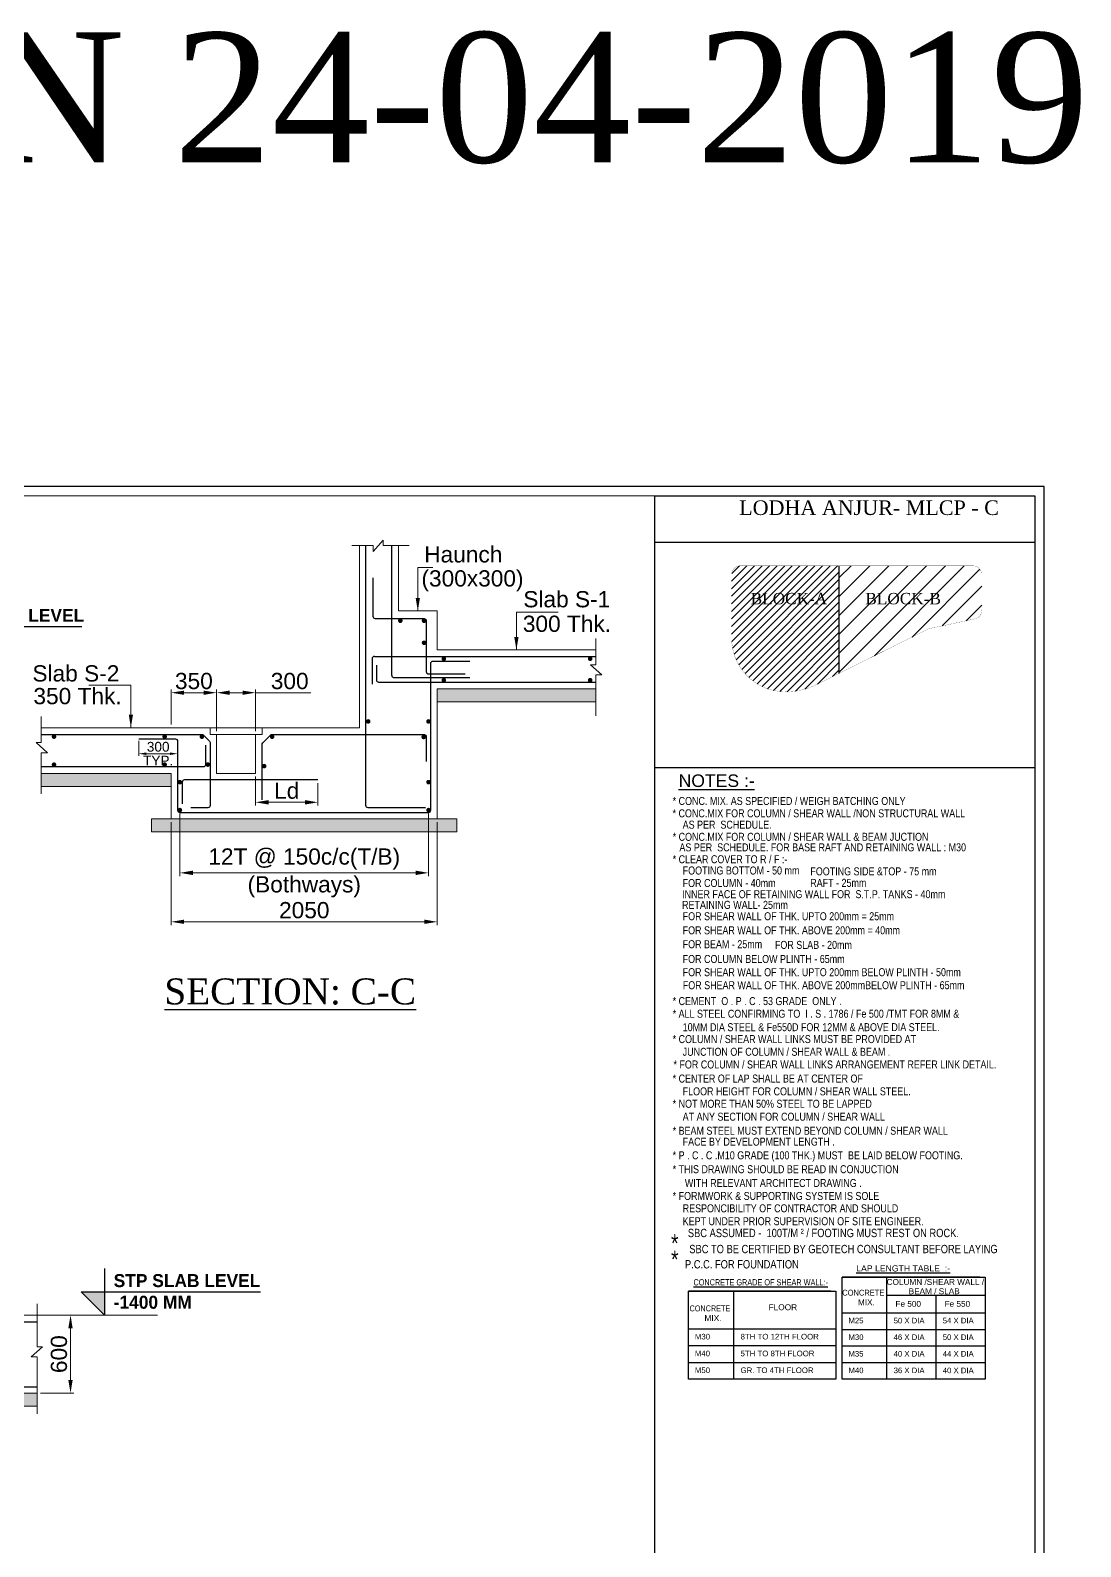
# Model space of a CAD drawing. Header units: millimetres. Extents: x 99112 to 332273, y 431815 to 552227.
# Drawn here: x 300489 to 308579, y 479263 to 490936 of the extents above; entities that cross this region are included whole.
import ezdxf
from ezdxf.enums import TextEntityAlignment as Align

# ---------------------------------------------------------------- set-up
doc = ezdxf.new("R2010")
doc.units = ezdxf.units.MM
doc.header["$LTSCALE"] = 100
doc.header["$MEASUREMENT"] = 0
doc.layers.add('Col. sch.', color=4, linetype='Continuous')
doc.layers.add('SHEET', color=7, linetype='Continuous')
for name, color, linetype, lineweight in [('CONCRETE', 7, 'Continuous', 20), ('DIM', 8, 'Continuous', 13), ('DONUT', 2, 'Continuous', 20), ('LINE- 1', 7, 'Continuous', 25), ('MAIN TEXT', 6, 'Continuous', 30), ('P.C.C HATCH', 8, 'Continuous', 20), ('REINF', 4, 'Continuous', 30), ('S- LEVEL', 1, 'Continuous', 25), ('SUNK', 251, 'Continuous', 9), ('TEXT', 255, 'Continuous', 25)]:
    doc.layers.add(name, color=color, linetype=linetype, lineweight=lineweight)
doc.styles.add('03_ALL SECTIONS.$0$STD-125', font='', dxfattribs={"height": 250})
doc.styles.add('ARIAL', font='arial.ttf')
doc.styles.add('STYLE3', font='times.ttf', dxfattribs={"width": 0.8, "height": 12})
doc.styles.add('TIMES NEW ROMAN', font='times.ttf', dxfattribs={"width": 0.8, "height": 12})
doc.styles.get('03_ALL SECTIONS.$0$STD-125').set_extended_font_data('Century Gothic')
doc.dimstyles.new('50', dxfattribs={"dimscale": 50, "dimtxt": 2.5, "dimasz": 2, "dimexe": 0.5, "dimexo": 0.5, "dimgap": 0.5, "dimtad": 1, "dimdec": 0, "dimzin": 3, "dimdsep": 46, "dimtxsty": 'ARIAL', "dimcen": 0, "dimdle": 1, "dimclrd": 256, "dimclre": 256, "dimclrt": 7, "dimadec": 0, "dimazin": 0, "dimtfac": 1, "dimtdec": 0, "dimtmove": 0, "dimatfit": 3, "dimfxl": 0, "dimtolj": 1, "dimtzin": 0, "dimlwd": -1, "dimlwe": -1, "dimarcsym": 0})

# ---------------------------------------------------------------- blocks, each defined once
blk = doc.blocks.new('*D561')
at = {"layer": 'SUNK', "transparency": 16777216}
for p, q in [((300567, 481045), (300824, 481045)), ((300799, 480945), (300799, 480545)), ((300567, 480445), (300824, 480445))]:
    blk.add_line(p, q, dxfattribs=at)
for points in [[(300815, 480945), (300782, 480945), (300799, 481045)], [(300782, 480545), (300815, 480545), (300799, 480445)]]:
    blk.add_solid(points, dxfattribs=at)
at = {"layer": 'SUNK', "color": 7, "transparency": 16777216, "insert": (300710, 480745), "char_height": 125, "attachment_point": 5, "rotation": 90, "style": 'ARIAL'}
blk.add_mtext('\\A1;600', dxfattribs=at)
blk = doc.blocks.new('*D640')
at = {"layer": 'DIM', "transparency": 16777216}
for p, q in [((301641, 484908), (301641, 484425)), ((303556, 484908), (303556, 484425)), ((303456, 484450), (301741, 484450))]:
    blk.add_line(p, q, dxfattribs=at)
for points in [[(301741, 484467), (301741, 484433), (301641, 484450)], [(303456, 484433), (303456, 484467), (303556, 484450)]]:
    blk.add_solid(points, dxfattribs=at)
at = {"layer": 'DIM', "color": 7, "transparency": 16777216, "char_height": 125, "attachment_point": 5, "style": 'ARIAL'}
for s, insert in [('\\A1;12T @ 150c/c(T/B)', (302599, 484557)), ('(Bothways)', (302599, 484343))]:
    blk.add_mtext(s, dxfattribs=dict(at, insert=insert))
blk = doc.blocks.new('*D641')
at = {"layer": 'DIM', "transparency": 16777216}
for p, q in [((301574, 485591), (301574, 485862)), ((301674, 485837), (301824, 485837)), ((301924, 485541), (301924, 485862))]:
    blk.add_line(p, q, dxfattribs=at)
for points in [[(301674, 485853), (301674, 485820), (301574, 485837)], [(301824, 485820), (301824, 485853), (301924, 485837)]]:
    blk.add_solid(points, dxfattribs=at)
at = {"layer": 'DIM', "color": 7, "transparency": 16777216, "insert": (301749, 485926), "char_height": 125, "attachment_point": 5, "style": 'ARIAL'}
blk.add_mtext('\\A1;350', dxfattribs=at)
blk = doc.blocks.new('*D642')
at = {"layer": 'DIM', "transparency": 16777216}
for p, q in [((301924, 485541), (301924, 485862)), ((302024, 485837), (302124, 485837)), ((302224, 485541), (302224, 485862)), ((302224, 485837), (302649, 485837))]:
    blk.add_line(p, q, dxfattribs=at)
for points in [[(302024, 485853), (302024, 485820), (301924, 485837)], [(302124, 485820), (302124, 485853), (302224, 485837)]]:
    blk.add_solid(points, dxfattribs=at)
at = {"layer": 'DIM', "color": 7, "transparency": 16777216, "insert": (302487, 485926), "char_height": 125, "attachment_point": 5, "style": 'ARIAL'}
blk.add_mtext('\\A1;300', dxfattribs=at)
blk = doc.blocks.new('*D643')
at = {"layer": 'DIM', "transparency": 16777216}
for p, q in [((301574, 484841), (301574, 484048)), ((303624, 484841), (303624, 484048)), ((301674, 484073), (303524, 484073))]:
    blk.add_line(p, q, dxfattribs=at)
for points in [[(301674, 484090), (301674, 484057), (301574, 484073)], [(303524, 484057), (303524, 484090), (303624, 484073)]]:
    blk.add_solid(points, dxfattribs=at)
at = {"layer": 'DIM', "color": 7, "transparency": 16777216, "insert": (302599, 484162), "char_height": 125, "attachment_point": 5, "style": 'ARIAL'}
blk.add_mtext('\\A1;2050', dxfattribs=at)
blk = doc.blocks.new('03_ALL SECTIONS.$0$A$C3CA661EA')
at = {"layer": 'S- LEVEL', "ltscale": 1000}
h = blk.add_hatch(color=67, dxfattribs=at)
h.dxf.hatch_style = 1
h.paths.add_polyline_path([(0, 300), (-300, 300), (0, 0)])
blk.add_lwpolyline([(0, 600), (0, 0), (-300, 300), (2004, 300)], dxfattribs=at)
blk = doc.blocks.new('*D729')
at = {"layer": 'DIM', "transparency": 16777216}
for p, q in [((302224, 485191), (302224, 484968)), ((302704, 485141), (302704, 484968)), ((302324, 484993), (302604, 484993))]:
    blk.add_line(p, q, dxfattribs=at)
for points in [[(302324, 485010), (302324, 484976), (302224, 484993)], [(302604, 484976), (302604, 485010), (302704, 484993)]]:
    blk.add_solid(points, dxfattribs=at)
at = {"layer": 'DIM', "color": 7, "transparency": 16777216, "insert": (302464, 485082), "char_height": 125, "attachment_point": 5, "style": 'ARIAL'}
blk.add_mtext('\\A1;Ld', dxfattribs=at)
blk = doc.blocks.new('*D899')
at = {"layer": 'DIM', "transparency": 16777216}
for p, q in [((301324, 485466), (301324, 485352)), ((301564, 485367), (301384, 485367)), ((301624, 485448), (301624, 485352))]:
    blk.add_line(p, q, dxfattribs=at)
for points in [[(301384, 485377), (301384, 485357), (301324, 485367)], [(301564, 485357), (301564, 485377), (301624, 485367)]]:
    blk.add_solid(points, dxfattribs=at)
at = {"layer": 'DIM', "color": 7, "transparency": 16777216, "char_height": 75, "attachment_point": 5, "style": 'ARIAL'}
for s, insert in [('TYP.', (301474, 485314)), ('\\A1;300', (301474, 485420))]:
    blk.add_mtext(s, dxfattribs=dict(at, insert=insert))
blk = doc.blocks.new('Z$W@#45F84DCC')
blk.add_line((0, 0), (16018, 0))
at = {"layer": 'LINE- 1'}
for p, q in [((13717, -21588), (7886, -21587)), ((9763, -21588), (9764, -25903)), ((7395, -22181, 0), (1373, -22181, 0)), ((3274, -22181, 0), (3274, -25903, 0)), ((9763, -22344), (13934, -22344)), ((11849, -22344), (11849, -25903)), ((7886, -23091), (13934, -23092)), ((1373, -23767, 0), (7614, -23768, 0)), ((7886, -23794), (13934, -23795)), ((1373, -24479, 0), (7614, -24480, 0)), ((7886, -24497), (13934, -24498)), ((1373, -25191, 0), (7614, -25192, 0)), ((7886, -25200), (13934, -25201))]:
    blk.add_line(p, q, dxfattribs=at)
blk.add_lwpolyline([(7886, -21588), (13934, -21588), (13934, -25904), (7886, -25903)], close=True, dxfattribs=at)
at = {"layer": 'LINE- 1', "elevation": 0}
blk.add_lwpolyline([(1373, -22181), (7614, -22181), (7614, -25903), (1373, -25903)], close=True, dxfattribs=at)
at = {"layer": 'Col. sch.', "style": 'ARIAL'}
for s, height, p in [('M25', 234.4, (8148, -23305)), ('50 X DIA', 234.4, (10062, -23305)), ('54 X DIA', 234.4, (12145, -23305)), ('M30', 237.3, (1638, -23984, 0)), ('8TH TO 12TH FLOOR', 237.29, (3576, -23984, 0)), ('M30', 234.4, (8148, -24008)), ('46 X DIA', 234.4, (10062, -24008)), ('50 X DIA', 234.4, (12145, -24008)), ('M40', 237.3, (1638, -24696, 0)), ('5TH TO 8TH FLOOR', 237.29, (3575, -24696, 0)), ('M35', 234.4, (8148, -24711)), ('40 X DIA', 234.4, (10062, -24711)), ('44 X DIA', 234.4, (12145, -24711)), ('M50', 237.3, (1638, -25408, 0)), ('GR. TO 4TH FLOOR', 237.29, (3575, -25408, 0)), ('M40', 234.4, (8148, -25414)), ('36 X DIA', 234.4, (10062, -25414)), ('40 X DIA', 234.4, (12145, -25415))]:
    blk.add_text(s, height=height, dxfattribs=at).set_placement(p, align=Align.TOP_LEFT)
at = {"layer": 'MAIN TEXT', "style": 'ARIAL'}
for s, height, rotation, p in [('%%ULAP LENGTH TABLE  :-', 262.52, 0.00358, (10464, -21211)), ('COLUMN /SHEAR WALL /', 248.6, 0.00358, (11831, -21781)), ('BEAM / SLAB', 248.6, 0.00358, (11781, -22175)), ('FLOOR', 251.7, 0.00359, (5367, -22856, 0)), ('MIX.', 248.6, 0.00358, (8907, -22647)), ('Fe 500', 248.6, 0.00358, (10680, -22714)), ('Fe 550', 248.6, 0.00358, (12763, -22714)), ('MIX.', 251.7, 0.00359, (2407, -23318, 0))]:
    blk.add_text(s, height=height, rotation=rotation, dxfattribs=at).set_placement(p, align=Align.MIDDLE)
at = {"layer": 'MAIN TEXT', "style": 'ARIAL', "width": 0.8}
for s, height, rotation, p in [('%%UCONCRETE GRADE OF SHEAR WALL:-', 265.77, 0.00359, (4429, -21800, 0)), ('CONCRETE', 248.6, 0.00358, (8778, -22240)), ('CONCRETE', 251.7, 0.00359, (2276, -22906, 0))]:
    blk.add_text(s, height=height, rotation=rotation, dxfattribs=at).set_placement(p, align=Align.MIDDLE)
at = {"layer": 'SHEET', "color": 6, "style": 'ARIAL'}
blk.add_text('%%UNOTES :-', height=532.35, dxfattribs=at).set_placement((950, -289, 18830), align=Align.TOP_LEFT)
at = {"layer": 'SHEET', "color": 4, "style": 'ARIAL', "width": 0.8}
for s, p in [('* CONC. MIX. AS SPECIFIED / WEIGH BATCHING ONLY', (5633, -1407, 18548)), ('* CONC.MIX FOR COLUMN / SHEAR WALL /NON STRUCTURAL WALL', (6892, -1930, 18548)), ('AS PER  SCHEDULE.', (3006, -2418, 18548)), ('* CONC.MIX FOR COLUMN / SHEAR WALL & BEAM JUCTION', (6117, -2925, 18548)), ('AS PER  SCHEDULE. FOR BASE RAFT AND RETAINING WALL : M30', (7057, -3377, 18548)), ('* CLEAR COVER TO R / F :-', (3128, -3875, 18548)), ('FOOTING BOTTOM - 50 mm', (3595, -4358, 18548)), ('FOOTING SIDE &TOP - 75 mm', (9207, -4394, 18548)), ('FOR COLUMN - 40mm', (3090, -4889, 18548)), ('RAFT - 25mm', (7717, -4881, 18548)), ('RETAINING WALL- 25mm', (3338, -5813, 37096)), ('INNER FACE OF RETAINING WALL FOR  S.T.P. TANKS - 40mm', (6676, -5361, 18548)), ('FOR SHEAR WALL OF THK. UPTO 200mm = 25mm', (5601, -6296, 18548)), ('FOR SHEAR WALL OF THK. ABOVE 200mm = 40mm', (5727, -6891, 18548)), ('FOR BEAM - 25mm', (2806, -7480, 18548)), ('FOR SLAB - 20mm', (6663, -7509, 18548)), ('FOR COLUMN BELOW PLINTH - 65mm', (4553, -8106, 18548)), ('FOR SHEAR WALL OF THK. UPTO 200mm BELOW PLINTH - 50mm', (7016, -8665, 18548)), ('FOR SHEAR WALL OF THK. ABOVE 200mmBELOW PLINTH - 65mm', (7096, -9217, 18548)), ('* CEMENT  O . P . C . 53 GRADE  ONLY .', (4275, -9889, 18548)), ('* ALL STEEL CONFIRMING TO  I . S . 1786 / Fe 500 /TMT FOR 8MM &', (6770, -10418, 18548)), ('10MM DIA STEEL & Fe550D FOR 12MM & ABOVE DIA STEEL.', (6565, -10994, 18548)), ('* COLUMN / SHEAR WALL LINKS MUST BE PROVIDED AT', (5854, -11492, 18548)), ('JUNCTION OF COLUMN / SHEAR WALL & BEAM . ', (5574, -12030, 18548)), ('* FOR COLUMN / SHEAR WALL LINKS ARRANGEMENT REFER LINK DETAIL.', (7574, -12567, 18548)), ('* CENTER OF LAP SHALL BE AT CENTER OF ', (4781, -13170, 18548)), ('* NOT MORE THAN 50%%% STEEL TO BE LAPPED', (4918, -14238, 18548)), ('FLOOR HEIGHT FOR COLUMN / SHEAR WALL STEEL.', (5953, -13706, 18548)), ('AT ANY SECTION FOR COLUMN / SHEAR WALL', (5406, -14779, 18548)), ('* BEAM STEEL MUST EXTEND BEYOND COLUMN / SHEAR WALL', (6528, -15374, 18548)), ('FACE BY DEVELOPMENT LENGTH .', (4343, -15844, 18548)), ('* P . C . C .M10 GRADE (100 THK.) MUST  BE LAID BELOW FOOTING.', (6844, -16464, 18548)), ('* THIS DRAWING SHOULD BE READ IN CONJUCTION', (5485, -17010, 18548)), ('* FORMWORK & SUPPORTING SYSTEM IS SOLE ', (5128, -18143, 18548)), ('WITH RELEVANT ARCHITECT DRAWING .', (4961, -17595, 18548)), ('RESPONCIBILITY OF CONTRACTOR AND SHOULD', (5690, -18666, 18548)), ('KEPT UNDER PRIOR SUPERVISION OF SITE ENGINEER.', (6227, -19212, 18548))]:
    blk.add_text(s, height=339.02, rotation=0.00358, dxfattribs=at).set_placement(p, align=Align.MIDDLE)
at = {"layer": 'SHEET', "color": 2, "style": 'ARIAL', "width": 0.8}
for s, height, p in [('*', 740, (787, -20142, -5)), ('SBC ASSUMED -  100T/M ² / FOOTING MUST REST ON ROCK.', 353.14, (7086, -19704, -5)), ('*', 740, (787, -20829, -5)), ('SBC TO BE CERTIFIED BY GEOTECH CONSULTANT BEFORE LAYING ', 353.14, (7991, -20391, -5)), ('P.C.C. FOR FOUNDATION', 353.14, (3631, -21037, -5))]:
    blk.add_text(s, height=height, rotation=0.00358, dxfattribs=at).set_placement(p, align=Align.MIDDLE)

msp = doc.modelspace()

# ---------------------------------------------------------------- hatches: boundary and pattern name
at = {"layer": 'DIM'}
h = msp.add_hatch(dxfattribs=at)
h.set_pattern_fill('ANSI31', color=256, scale=328.955716, style=0)
h.set_pattern_definition([(45, (266675.78, 398690.72), (-29.075852, 29.075852), [])])
h.paths.add_polyline_path([(305890.7, 486746.6), (305890.7, 486265, 0.3513178), (306207.4, 485854.8, 0.1730551), (306549.5, 485901.4), (306717.6, 485985.1), (306717.6, 486813), (305957.2, 486813, 0.4142136)])
h = msp.add_hatch(dxfattribs=at)
h.set_pattern_fill('ANSI31', color=256, scale=822.389291, style=0)
h.set_pattern_definition([(45, (264511.13, 399155.36), (-72.68963, 72.68963), [])])
h.paths.add_polyline_path([(307817.1, 486746.6, 0.4142136), (307750.6, 486813), (306717.6, 486813), (306717.6, 485985.1), (307408.8, 486329.2, -0.0000016), (307408.8, 486329.2), (307764.5, 486404.9, 0.3788572), (307817.1, 486476.6)])
at = {"layer": 'P.C.C HATCH'}
h = msp.add_hatch(dxfattribs=at)
h.set_pattern_fill('AR-CONC', color=256, scale=20, style=0)
h.set_pattern_definition([(50, (-39183.86, 5286.42), (143.452037, -12.550427), [15, -165]), (355, (-39183.86, 5286.42), (-27.750267, 150.438427), [12, -132]), (100.4514, (-39171.9, 5285.38), (115.701876, 137.88791), [12.748038, -140.228422]), (46.1842, (-39183.86, 5326.42), (213.44821, -33.103803), [22.5, -247.5]), (96.6356, (-39166.07, 5323.67), (186.93254, 194.823574), [19.12206, -210.3426]), (351.1842, (-39183.86, 5326.42), (186.93239, 194.82372), [18, -198]), (21, (-39163.86, 5316.42), (119.38141, -80.523778), [15, -165]), (326, (-39163.86, 5316.42), (48.663066, 145.03001), [12, -132]), (71.4514, (-39153.91, 5309.71), (168.044526, 64.5061), [12.748038, -140.228422]), (37.5, (-39183.86, 5286.425), (2.431971, 66.5787708), [0, -130.4, 0, -134, 0, -132.5]), (7.5, (-39183.86, 5286.425), (52.6139075, 78.882342), [0, -76.4, 0, -127.4, 0, -50.5]), (327.5, (-39228.46, 5286.425), (106.764487, -4.5109743), [0, -50, 0, -156, 0, -207]), (317.5, (-39248.46, 5286.42), (116.637234, 20.020996), [0, -65, 0, -103.6, 0, -147])])
h.paths.add_polyline_path([(303773.8, 484765.7), (303773.8, 484865.7), (301423.7, 484865.7), (301423.7, 484765.7)])
h.paths.add_polyline_path([(301573.7, 485115.7), (301573.7, 485215.7), (300573.6, 485215.7), (300573.6, 485115.7)])
h.paths.add_polyline_path([(304844, 485765.7), (304844, 485865.7), (303623.7, 485865.7), (303623.7, 485765.7)])
h.paths.add_polyline_path([(302380, 484257.2), (302817.5, 484257.2), (302817.5, 484067), (302380, 484067)], flags=9)
h.paths.add_polyline_path([(301841.3, 484670.4), (303356.1, 484670.4), (303356.1, 484443.8), (301841.3, 484443.8)], flags=9)
h.paths.add_polyline_path([(302139.2, 484456.3), (303058.2, 484456.3), (303058.2, 484230), (302139.2, 484230)], flags=9)
h = msp.add_hatch(dxfattribs=at)
h.set_pattern_fill('AR-CONC', color=256, scale=20, style=0)
h.set_pattern_definition([(50, (20985.78, 4661.64), (143.452037, -12.550427), [15, -165]), (355, (20985.78, 4661.64), (-27.750267, 150.438427), [12, -132]), (100.4514, (20997.73, 4660.6), (115.701876, 137.88791), [12.748038, -140.228422]), (46.1842, (20985.78, 4701.64), (213.44821, -33.103803), [22.5, -247.5]), (96.6356, (21003.56, 4698.88), (186.93254, 194.823574), [19.12206, -210.3426]), (351.1842, (20985.78, 4701.64), (186.93239, 194.82372), [18, -198]), (21, (21005.78, 4691.64), (119.38141, -80.523778), [15, -165]), (326, (21005.78, 4691.64), (48.663066, 145.03001), [12, -132]), (71.4514, (21015.72, 4684.93), (168.044526, 64.5061), [12.748038, -140.228422]), (37.5, (20985.776, 4661.64), (2.431971, 66.578771), [0, -130.4, 0, -134, 0, -132.5]), (7.5, (20985.776, 4661.64), (52.6139075, 78.882342), [0, -76.4, 0, -127.4, 0, -50.5]), (327.5, (20941.176, 4661.64), (106.764487, -4.5109743), [0, -50, 0, -156, 0, -207]), (317.5, (20921.18, 4661.64), (116.637234, 20.020996), [0, -65, 0, -103.6, 0, -147])])
h.paths.add_polyline_path([(300542.1, 480344.6), (300542.1, 480444.6), (295947.8, 480444.6), (295947.8, 480344.6)])
h.paths.add_polyline_path([(300614.6, 480575.1), (300614.6, 480914), (300804.8, 480914), (300804.8, 480575.1)], flags=9)

# ---------------------------------------------------------------- linework, layer by layer
at = {"color": 0, "linetype": 'ByBlock'}
msp.add_line((305300.3, 486995.8), (308226.8, 486995.8), dxfattribs=at)
at = {"ltscale": 5}
msp.add_line((306717.6, 486813), (306717.6, 485985.1), dxfattribs=at)
msp.add_line((305300.4, 485260.2), (308227.1, 485260.2))
at = {"color": 5}
msp.add_lwpolyline([(287338.5, 472573.6), (308297, 472573.6), (308297, 487423.6), (287338.5, 487423.6)], close=True, dxfattribs=at)
at = {"color": 0, "linetype": 'ByBlock'}
msp.add_lwpolyline([(305300.3, 487353.3), (308226.8, 487353.3), (308226.8, 472643.8), (305300.3, 472643.8)], close=True, dxfattribs=at)
at = {"ltscale": 5, "const_width": 1.32}
msp.add_lwpolyline([(307408.8, 486329.2), (306549.5, 485901.4, -0.1730551), (306207.4, 485854.8, -0.3513178), (305890.7, 486265), (305890.7, 486746.6, -0.4142136), (305957.2, 486813), (307750.6, 486813, -0.4142136), (307817.1, 486746.6), (307817.1, 486476.6, -0.3788572), (307764.5, 486404.9), (307408.8, 486329.2, 0.0000016), (307408.8, 486329.2, 0.0000016)], format="xyb", dxfattribs=at)
at = {"layer": 'CONCRETE'}
for p, q in [((303023.7, 485565.7, 389.1), (303023.7, 486969.7, 389.1)), ((303323.7, 486465.7, 389.1), (303323.7, 486969.7, 389.1)), ((303323.7, 486465.7, 389.1), (303623.7, 486465.7, 389.1)), ((303623.7, 486165.7, 389.1), (303623.7, 486465.7, 389.1)), ((303623.7, 486165.7, 389.1), (304844, 486165.7, 389.1)), ((304844, 485865.7, 389.1), (303623.7, 485865.7, 389.1)), ((303623.7, 485865.7, 389.1), (303623.7, 484865.7, 389.1)), ((304844, 485765.7, 389.1), (303623.7, 485765.7, 389.1)), ((301873.7, 485565.7, 389.1), (300573.6, 485565.7, 389.1)), ((301873.7, 485565.7, 389.1), (301873.7, 485515.7, 389.1)), ((301873.7, 485515.7, 389.1), (301923.7, 485515.7, 389.1)), ((301923.7, 485515.7, 389.1), (301923.7, 485215.7, 389.1)), ((302223.7, 485215.7, 389.1), (302223.7, 485515.7, 389.1)), ((302223.7, 485515.7, 389.1), (302273.7, 485515.7, 389.1)), ((303023.7, 485565.7, 389.1), (302273.7, 485565.7, 389.1)), ((302273.7, 485515.7, 389.1), (302273.7, 485565.7, 389.1)), ((301573.7, 485215.7, 389.1), (300573.6, 485215.7, 389.1)), ((301573.7, 485115.7, 389.1), (300573.6, 485115.7, 389.1)), ((301573.7, 485215.7, 389.1), (301573.7, 484865.7, 389.1)), ((301923.7, 485215.7, 389.1), (302223.7, 485215.7, 389.1)), ((303773.8, 484865.7, 389.1), (301423.7, 484865.7, 389.1)), ((301423.7, 484865.7, 389.1), (301423.7, 484765.7, 389.1)), ((303773.8, 484765.7, 389.1), (301423.7, 484765.7, 389.1)), ((303773.8, 484865.7, 389.1), (303773.8, 484765.7, 389.1)), ((299184.5, 481044.6), (300542.1, 481044.6)), ((295947.8, 480444.6), (300542.1, 480444.6)), ((300542.1, 480344.6), (295947.8, 480344.6))]:
    msp.add_line(p, q, dxfattribs=at)
for points, elevation in [([(303407.4, 486969.7), (303207, 486969.7), (303207, 487009.7), (303129.3, 486923), (303129.3, 486969.7), (302966.2, 486969.7)], -335.1), ([(304844, 486252.9), (304844, 486052.5), (304804, 486052.5), (304890.7, 485974.8), (304844, 485974.8), (304844, 485658.5)], -335.1), ([(300573.6, 485652.9), (300573.6, 485452.5), (300533.6, 485452.5), (300620.3, 485374.8), (300573.6, 485374.8), (300573.6, 485058.5)], 389.1)]:
    msp.add_lwpolyline(points, dxfattribs=dict(at, elevation=elevation))
msp.add_lwpolyline([(300542.1, 481131.8), (300542.1, 480802.5), (300582.1, 480802.5), (300495.4, 480724.8), (300542.1, 480724.8), (300542.1, 480285)], dxfattribs=at)
at = {"layer": 'DIM'}
msp.add_line((300542.1, 481044.6), (301469.1, 481044.6), dxfattribs=at)
msp.add_lwpolyline([(305300.3, 487353.3), (308226.8, 487353.3), (308226.8, 472643.8), (305300.3, 472643.8)], close=True, dxfattribs=at)
at = {"layer": 'DONUT', "const_width": 17.5, "elevation": 389.1}
for points in [[(303347.9, 486390.5, -1), (303330.4, 486390.5, -1)], [(303530.4, 486390.5, -1), (303512.9, 486390.5, -1)], [(303530.4, 486221.1, -1), (303512.9, 486221.1, -1)], [(303665, 486098.2, 1), (303682.5, 486098.2, 1)], [(304792.5, 486098.2, 1), (304810, 486098.2, 1)], [(303665, 485933.2, 1), (303682.5, 485933.2, 1)], [(304792.5, 485933.2, 1), (304810, 485933.2, 1)], [(303082.9, 485615.7, 1), (303100.4, 485615.7, 1)], [(303564.6, 485615.7, -1), (303547.1, 485615.7, -1)], [(300662.8, 485498.2, 1), (300680.3, 485498.2, 1)], [(301515, 485498.2, 1), (301532.5, 485498.2, 1)], [(301819.2, 485498.2, -1), (301801.7, 485498.2, -1)], [(302342.9, 485498.2, 1), (302360.4, 485498.2, 1)], [(303510, 485495.7, 1), (303527.5, 485495.7, 1)], [(300662.8, 485283.2, -1), (300680.3, 485283.2, -1)], [(301515, 485283.2, -1), (301532.5, 485283.2, -1)], [(301865, 485283.2, 1), (301847.5, 485283.2, 1)], [(302281.7, 485271.8, -1), (302299.2, 485271.8, -1)], [(301650, 485148.2, 1), (301632.5, 485148.2, 1)], [(303565, 485148.2, 1), (303547.5, 485148.2, 1)], [(301650, 484933.2, 1), (301632.5, 484933.2, 1)], [(303565, 484933.2, 1), (303547.5, 484933.2, 1)]]:
    msp.add_lwpolyline(points, format="xyb", close=True, dxfattribs=at)
at = {"layer": 'REINF'}
for p, q in [((303121.8, 486098.2, 389.1), (303121.8, 485902.9, 389.1)), ((303139.3, 486115.7, 389.1), (304844, 486115.7, 389.1)), ((301658.7, 485148.2, 389.1), (301658.7, 484981, 389.1)), ((302703.7, 485165.7, 389.1), (301676.2, 485165.7, 389.1))]:
    msp.add_line(p, q, dxfattribs=at)
at = {"layer": 'REINF', "elevation": 389.1}
for points in [[(303531.9, 484950.7), (303091.2, 484950.7, -0.4142136), (303073.7, 484968.2), (303073.7, 486969.7)], [(303873.7, 485950.7), (303293.7, 485950.7, -0.4142136), (303273.7, 485970.7), (303273.7, 486969.7)], [(303127.6, 486721.1), (303127.6, 486425.5, 0.4142125), (303145.1, 486408), (303521.6, 486408, -0.4142125), (303539.1, 486390.5), (303539.1, 485999.1, 0.4142136), (303556.6, 485981.6), (303839.1, 485981.6)], [(301323.7, 485480.7), (301606.2, 485480.7, -0.4142136), (301623.7, 485463.2), (301623.7, 484933.2, 0.4142136), (301641.2, 484915.7), (303556.2, 484915.7, 0.4142136), (303573.7, 484933.2), (303573.7, 486063.2, -0.4142136), (303591.2, 486080.7), (303873.7, 486080.7)], [(304844, 485915.7), (303174.3, 485915.7, -0.4142136), (303156.8, 485933.2), (303156.8, 486049.4)], [(300573.6, 485515.7), (301810.4, 485515.7, -0.1989124), (301822.8, 485510.5), (301868.6, 485464.7, -0.1989124), (301873.7, 485452.4), (301873.7, 484968.2, -0.4142136), (301856.2, 484950.7), (301726.1, 484950.7)], [(302273.7, 485011.4), (302273.7, 485436.7, -0.1989124), (302279.6, 485450.8), (302338.6, 485509.8, -0.1989124), (302352.7, 485515.7), (303518.7, 485515.7, -0.4142136), (303538.7, 485495.7), (303538.7, 485308)], [(301838.7, 485433.5), (301838.7, 485283.2, -0.4142136), (301821.2, 485265.7), (300573.6, 485265.7)]]:
    msp.add_lwpolyline(points, format="xyb", dxfattribs=at)
at = {"layer": 'REINF'}
msp.add_lwpolyline([(299234.5, 480576.8), (299234.5, 480977.1, -0.4142136), (299252, 480994.6), (300542.1, 480994.6)], format="xyb", dxfattribs=at)
msp.add_lwpolyline([(295947.8, 480494.6), (300542.1, 480494.6)], dxfattribs=at)
for centre in [(303139.3, 486098.2, 389.1), (301676.2, 485148.2, 389.1)]:
    msp.add_arc(centre, 17.5, 90, 180, dxfattribs=at)
at = {"layer": 'SUNK'}
for p, q in [((301873.7, 485565.7, 389.1), (302273.7, 485565.7, 389.1)), ((301923.7, 485515.7, 389.1), (302223.7, 485515.7, 389.1))]:
    msp.add_line(p, q, dxfattribs=at)
at = {"layer": 'SUNK', "color": 6}
msp.add_lwpolyline([(287408.7, 472643.8), (308226.8, 472643.8), (308226.8, 487353.3), (287408.7, 487353.3)], close=True, dxfattribs=at)

# ---------------------------------------------------------------- block references
at = {"xscale": 0.1817429433058664, "yscale": 0.1817429433058664, "zscale": 0.1817429433058664}
msp.add_blockref('Z$W@#45F84DCC', (305309.8, 485260.2), dxfattribs=at)
at = {"layer": 'S- LEVEL', "ltscale": 1000, "xscale": 0.5999999999999999, "yscale": 0.5999999999999999, "zscale": 0.5999999999999999}
for p in [(299682.4, 486165.7, -335.1), (301060.9, 481044.6)]:
    msp.add_blockref('03_ALL SECTIONS.$0$A$C3CA661EA', p, dxfattribs=at)

# ---------------------------------------------------------------- texts
at = {"layer": 'MAIN TEXT', "style": 'TIMES NEW ROMAN'}
for s, height, rotation, p in [('R0- PRINT SENT ON 24-04-2019', 1000, 359.99642, (287496, 489920)), ('%%uSECTION: C-C', 200, 0.00358, (301521.6, 483437.4, -0.9))]:
    msp.add_text(s, height=height, rotation=rotation, dxfattribs=at).set_placement(p)
at = {"layer": 'S- LEVEL', "ltscale": 1000, "char_height": 100, "width": 2157.163, "attachment_point": 1, "style": '03_ALL SECTIONS.$0$STD-125'}
for s, insert in [('{\\fCentury Gothic|b1|i0|c0|p34;\\C1;UGT SLAB\\C256; \\C1;LEVEL\\C256; \\P+1600 MM }', (299752.7, 486482.3, -335.1)), ('{\\fCentury Gothic|b1|i0|c0|p34;\\C1;STP SLAB\\C256; \\C1;LEVEL\\C256; \\P-1400 MM }', (301131.2, 481361.2))]:
    msp.add_mtext(s, dxfattribs=dict(at, insert=insert))
at = {"layer": 'SHEET', "color": 2, "style": 'STYLE3'}
for s, height, p in [('LODHA ANJUR- MLCP - C', 112.459, (305948.6, 487317.3)), ('BLOCK-A', 87.85, (306037.3, 486604.9)), ('BLOCK-B', 87.85, (306920.4, 486604.9))]:
    msp.add_text(s, height=height, dxfattribs=at).set_placement(p, align=Align.TOP_LEFT)
at = {"layer": 'TEXT', "style": 'ARIAL'}
for s, p in [('Haunch', (303522.9, 486839.2, 389.1)), ('(300x300)', (303501.7, 486654.3, 389.1))]:
    msp.add_text(s, height=125, dxfattribs=at).set_placement(p)
for s, rotation, p in [('Slab S-1', 0, (304286.2, 486494, 389.1)), ('300 Thk.', 360, (304282.6, 486304.9, 389.1)), ('Slab S-2', 0, (300505.4, 485923, 0)), ('350 Thk.', 0, (300513.1, 485748.3, 0))]:
    msp.add_text(s, height=125, rotation=rotation, dxfattribs=at).set_placement(p)

# ---------------------------------------------------------------- dimensions: what is measured, and where the dimension line sits
at = {"layer": 'DIM'}
for base, p1, p2, text, picture, middle in [((301923.7, 485836.8, 389.1), (301573.7, 485565.7, 389.1), (301923.7, 485515.7, 389.1), '350', '*D641', (301748.7, 485925.7, 389.1)), ((302223.7, 485836.8, 389.1), (301923.7, 485515.7, 389.1), (302223.7, 485515.7, 389.1), '300', '*D642', (302486.6, 485925.7, 389.1)), ((302703.7, 484993.1), (302223.7, 485215.7, 389.1), (302703.7, 485165.7, 389.1), 'Ld', '*D729', (302463.7, 485081.7)), ((303623.7, 484073.3, 389.1), (301573.7, 484865.7, 389.1), (303623.7, 484865.7, 389.1), '2050', '*D643', (302598.7, 484162.1, 389.1))]:
    dim = msp.add_linear_dim(base=base, p1=p1, p2=p2, text=text, dimstyle='50', dxfattribs=at)
    dim.commit()
    dim.dimension.update_dxf_attribs({"geometry": picture, "text_midpoint": middle})
dim = msp.add_linear_dim(base=(301323.7, 485367, 389.1), p1=(301623.7, 485463.2, 389.1), p2=(301323.7, 485480.7, 778.2), text='<>\\XTYP.', dimstyle='50', override={"dimscale": 30}, dxfattribs=at)
dim.commit()
dim.dimension.update_dxf_attribs({"geometry": '*D899', "text_midpoint": (301473.7, 485367, 389.1)})
dim = msp.add_linear_dim(base=(301641.2, 484450.1, 389.1), p1=(303556.2, 484933.2, 389.1), p2=(301641.2, 484933.2, 389.1), angle=180, text='12T @ 150c/c(T/B)\\X(Bothways)', dimstyle='50', dxfattribs=at)
dim.commit()
dim.dimension.update_dxf_attribs({"geometry": '*D640', "text_midpoint": (302598.7, 484450.1, 389.1)})
at = {"layer": 'SUNK'}
dim = msp.add_linear_dim(base=(300798.5, 480444.6, -389.1), p1=(300542.1, 481044.6), p2=(300542.1, 480444.6), angle=90, dimstyle='50', dxfattribs=at)
dim.commit()
dim.dimension.update_dxf_attribs({"geometry": '*D561', "text_midpoint": (300709.7, 480744.6, -389.1)})

# ---------------------------------------------------------------- leaders
at = {"layer": 'DIM'}
msp.add_leader([(303473.7, 486465.7, 389.1), (303473.7, 486800.9, 389.1), (303590.3, 486800.9, 389.1)], dimstyle='50', override={"dimgap": 0.5, "dimtad": 0}, dxfattribs=at)
for points in [[(304233, 486165.7, 389.1), (304233, 486455.5, 389.1), (304555.7, 486455.5, 389.1)], [(301263.6, 485568.9, 0), (301263.6, 485895.7, 0), (300941, 485895.7, 0)]]:
    msp.add_leader(points, dimstyle='50', dxfattribs=at)

doc.saveas('drawing.dxf')
